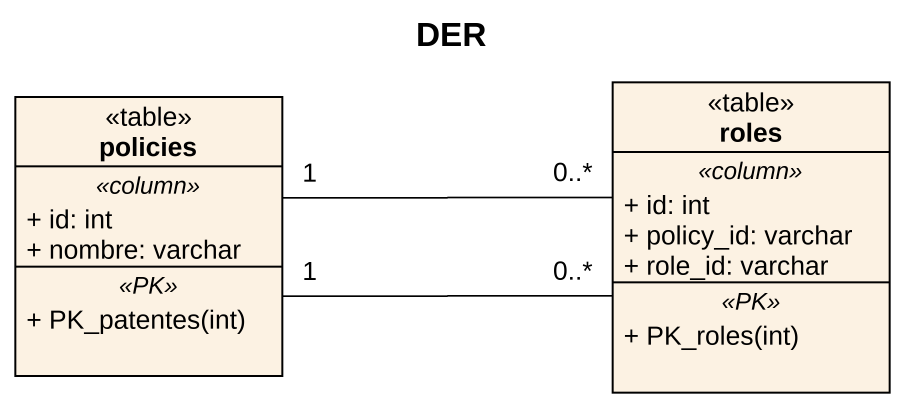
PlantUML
@startuml
title DER
hide circle
hide empty members
skinparam classAttributeIconSize 0
class policies <<table>> {
  .. <<column>> ..
  + id: int
  + nombre: varchar
  .. <<PK>> ..
  + PK_patentes(int)
}
class roles <<table>> {
  .. <<column>> ..
  + id: int
  + policy_id: varchar
  + role_id: varchar
  .. <<PK>> ..
  + PK_roles(int)
}
policies "1" -right- "0..*" roles
policies "1" -right- "0..*" roles
@enduml
